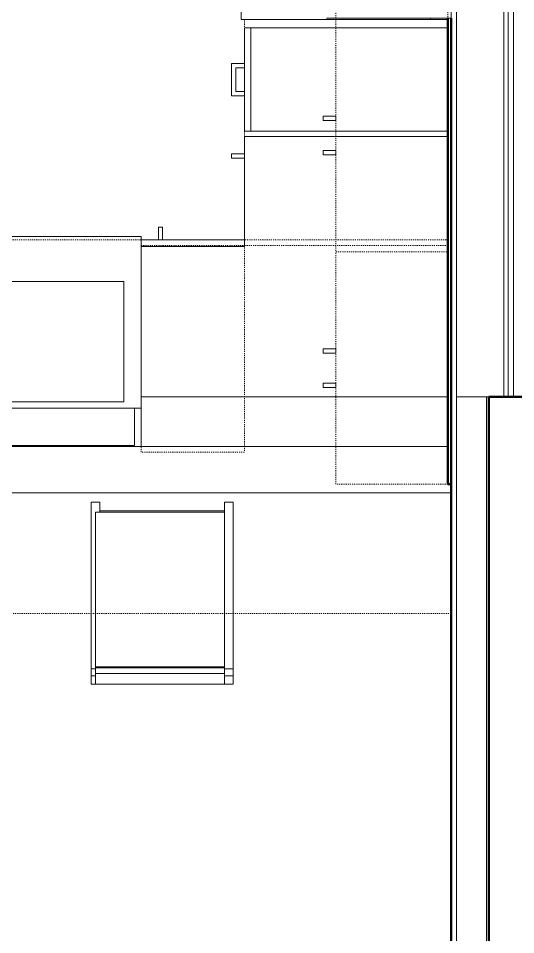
# Model space of a CAD drawing. Header units: inches. Extents: x -4217 to -1814, y 9706 to 12425.
# Drawn here: x -2695 to -2637.2, y 10199.1 to 10305.5 of the extents above; entities that cross this region are included whole.
import ezdxf

# ---------------------------------------------------------------- set-up
doc = ezdxf.new("R2010")
doc.units = ezdxf.units.IN
doc.header["$MEASUREMENT"] = 0
doc.linetypes.add('Dash', pattern=[0.25, 0.125, -0.125])
for name, color, linetype, lineweight in [('A-FLOR-1', 10, 'Continuous', 13), ('A-WALL', 113, 'Continuous', 13), ('A-WALL-11', 113, 'Continuous', 50), ('A-WALL-3', 250, 'Continuous', 50), ('A-WALL-4', 10, 'Continuous', 13), ('I-FURN-1', 7, 'Continuous', 9), ('I-WALL-3', 2, 'Continuous', 50), ('P-SANR-FIXT-2', 7, 'Continuous', 9), ('Q-CASE-3', 7, 'Continuous', 9), ('Q-CASE-4', 7, 'Dash', 9), ('Q-CASE-HDLN-1', 7, 'Dash', 9), ('Q-SPCQ-1', 7, 'Continuous', 9)]:
    doc.layers.add(name, color=color, linetype=linetype, lineweight=lineweight)

msp = doc.modelspace()

# ---------------------------------------------------------------- linework, layer by layer
at = {"layer": 'A-FLOR-1'}
for p, q in [((-2680.69874, 10261.5894), (-2645.07374, 10261.5894)), ((-2645.07374, 10261.5894), (-2680.69874, 10261.5894))]:
    msp.add_line(p, q, dxfattribs=at)
at = {"layer": 'A-WALL'}
for p, q in [((-2637.44874, 10380.6644), (-2637.44874, 10261.5894)), ((-2638.57374, 10379.5394), (-2638.57374, 10261.5894)), ((-2638.07374, 10380.0394), (-2638.07374, 10261.5894)), ((-2644.07374, 10013.5894), (-2644.07374, 10374.0394)), ((-2644.07374, 10261.5894), (-2640.32374, 10261.5894)), ((-2640.57374, 10013.5894), (-2640.57374, 10261.5894))]:
    msp.add_line(p, q, dxfattribs=at)
at = {"layer": 'A-WALL-11'}
for p, q in [((-2644.69874, 10261.5894), (-2644.69874, 10013.5894)), ((-2640.32374, 10013.5894), (-2640.32374, 10261.5894))]:
    msp.add_line(p, q, dxfattribs=at)
at = {"layer": 'A-WALL-3'}
for p, q in [((-2645.07374, 10305.53251), (-2645.07374, 10251.4144)), ((-2644.69874, 10251.4144), (-2644.69874, 10305.53251)), ((-2624.32374, 10261.5894), (-2640.32374, 10261.5894)), ((-2640.32374, 10261.5894), (-2640.32374, 10253.5894)), ((-2640.32374, 10253.5894), (-2640.32374, 10021.5894)), ((-2645.07374, 10251.4144), (-2644.69874, 10251.4144))]:
    msp.add_line(p, q, dxfattribs=at)
at = {"layer": 'A-WALL-4'}
for p, q in [((-2753.29874, 10255.7894), (-2645.07374, 10255.7894)), ((-2644.69874, 10250.4144), (-2753.29874, 10250.4144))]:
    msp.add_line(p, q, dxfattribs=at)
at = {"layer": 'I-FURN-1'}
for p, q in [((-2686.50756, 10247.41407), (-2686.50756, 10249.33282)), ((-2685.50756, 10249.33282), (-2686.50756, 10249.33282)), ((-2685.50756, 10249.33282), (-2685.50756, 10248.33533)), ((-2671.00756, 10248.33533), (-2671.00756, 10249.33282)), ((-2670.00756, 10249.33282), (-2671.00756, 10249.33282)), ((-2670.00756, 10249.33282), (-2670.00756, 10247.41407)), ((-2685.50756, 10248.33533), (-2671.00756, 10248.33533)), ((-2685.50756, 10248.33533), (-2685.50756, 10248.25662)), ((-2685.50756, 10248.25662), (-2685.50756, 10248.18294)), ((-2671.00756, 10248.25662), (-2671.00756, 10248.33533)), ((-2671.00756, 10248.18627), (-2671.00756, 10248.25662)), ((-2686.50756, 10245.91783), (-2686.50756, 10247.41407)), ((-2671.00756, 10248.19889), (-2686.00756, 10248.19889)), ((-2686.00756, 10248.08631), (-2686.00756, 10248.18627)), ((-2686.00756, 10245.83364), (-2686.00756, 10248.08631)), ((-2671.00756, 10248.18627), (-2671.00756, 10248.08631)), ((-2671.00756, 10248.08631), (-2671.00756, 10245.83364)), ((-2670.00756, 10247.41407), (-2670.00756, 10245.91783)), ((-2686.50756, 10229.98011), (-2686.50756, 10245.91783)), ((-2686.00756, 10230.23434), (-2686.00756, 10245.83364)), ((-2671.00756, 10245.83364), (-2671.00756, 10230.23434)), ((-2670.00756, 10245.91783), (-2670.00756, 10229.98011)), ((-2686.00756, 10230.1058), (-2686.00756, 10230.23434)), ((-2671.00756, 10230.23434), (-2686.00756, 10230.23434)), ((-2671.00756, 10230.23434), (-2671.00756, 10230.1058)), ((-2686.00756, 10229.98011), (-2686.50756, 10229.98011)), ((-2686.50756, 10229.98011), (-2686.50756, 10229.18472)), ((-2686.50756, 10229.18472), (-2686.50756, 10228.19991)), ((-2686.00756, 10229.18472), (-2686.50756, 10229.18472)), ((-2686.00756, 10229.44096), (-2686.00756, 10230.1058)), ((-2671.00756, 10230.1058), (-2686.00756, 10230.1058)), ((-2686.00756, 10228.19991), (-2686.00756, 10229.44096)), ((-2686.00756, 10229.44096), (-2671.00756, 10229.44096)), ((-2671.00756, 10230.1058), (-2671.00756, 10229.44096)), ((-2670.00756, 10229.98011), (-2671.00756, 10229.98011)), ((-2671.00756, 10229.44096), (-2671.00756, 10228.19991)), ((-2670.00756, 10229.18472), (-2671.00756, 10229.18472)), ((-2670.00756, 10229.18472), (-2670.00756, 10229.98011)), ((-2670.00756, 10228.19991), (-2670.00756, 10229.18472)), ((-2686.50756, 10228.19991), (-2686.00756, 10228.19991)), ((-2686.00756, 10228.19991), (-2671.00756, 10228.19991)), ((-2671.00756, 10228.19991), (-2670.00756, 10228.19991))]:
    msp.add_line(p, q, dxfattribs=at)
at = {"layer": 'I-WALL-3'}
for p, q in [((-2644.69874, 10305.53251), (-2644.69874, 10261.5894)), ((-2640.32374, 10261.5894), (-2636.94874, 10261.5894))]:
    msp.add_line(p, q, dxfattribs=at)
at = {"layer": 'P-SANR-FIXT-2'}
for p, q in [((-2680.69874, 10280.21234), (-2713.69874, 10280.21234)), ((-2680.69874, 10260.25653), (-2680.69874, 10280.21234)), ((-2711.69874, 10274.96559), (-2682.69874, 10274.96559)), ((-2682.69874, 10274.96559), (-2682.69874, 10261.00978)), ((-2682.69874, 10261.00978), (-2696.61381, 10261.00978)), ((-2696.61141, 10260.25653), (-2680.69874, 10260.25653))]:
    msp.add_line(p, q, dxfattribs=at)
at = {"layer": 'Q-CASE-3'}
for p, q in [((-2644.69874, 10305.53251), (-2644.69874, 10335.4144)), ((-2644.69874, 10305.53251), (-2659.18693, 10305.53251)), ((-2668.69874, 10304.4144), (-2667.94874, 10304.4144)), ((-2668.69874, 10292.4144), (-2668.69874, 10304.4144)), ((-2645.07374, 10304.4144), (-2667.94874, 10304.4144)), ((-2667.94874, 10304.4144), (-2667.94874, 10292.4144)), ((-2668.69874, 10300.2894), (-2670.19874, 10300.2894)), ((-2670.19874, 10300.2894), (-2670.19874, 10296.5394)), ((-2669.69936, 10297.03877), (-2669.69936, 10299.79002)), ((-2669.69936, 10299.79002), (-2668.69874, 10299.79002)), ((-2668.69874, 10299.79002), (-2668.69874, 10300.2894)), ((-2670.19874, 10296.5394), (-2668.69874, 10296.5394)), ((-2668.69874, 10297.03877), (-2669.69936, 10297.03877)), ((-2668.69874, 10297.03877), (-2668.69874, 10296.5394)), ((-2658.07374, 10294.1644), (-2659.57299, 10294.1644)), ((-2659.57299, 10294.1644), (-2659.57299, 10293.67595)), ((-2658.07374, 10294.1644), (-2658.07374, 10293.67595)), ((-2659.57299, 10293.67595), (-2658.07374, 10293.67595)), ((-2667.94874, 10292.4144), (-2668.69874, 10292.4144)), ((-2667.94874, 10292.4144), (-2645.07374, 10292.4144)), ((-2668.69874, 10279.0394), (-2668.69874, 10291.7894)), ((-2668.69874, 10291.7894), (-2645.07374, 10291.7894)), ((-2668.69874, 10279.7894), (-2668.69874, 10291.7894)), ((-2668.69468, 10289.7894), (-2670.19393, 10289.7894)), ((-2670.19393, 10289.7894), (-2670.19393, 10289.30095)), ((-2668.69468, 10289.7894), (-2668.69468, 10289.30095)), ((-2658.07374, 10290.1644), (-2659.57299, 10290.1644)), ((-2659.57299, 10290.1644), (-2659.57299, 10289.67595)), ((-2658.07374, 10290.1644), (-2658.07374, 10289.67595)), ((-2670.19393, 10289.30095), (-2668.69468, 10289.30095)), ((-2659.57299, 10289.67595), (-2658.07374, 10289.67595)), ((-2678.19874, 10281.28865), (-2678.68718, 10281.28865)), ((-2678.68718, 10281.28865), (-2678.68718, 10279.7894)), ((-2678.19874, 10279.7894), (-2678.19874, 10281.28865)), ((-2680.69874, 10279.7894), (-2668.69874, 10279.7894)), ((-2680.69874, 10255.7894), (-2680.69874, 10279.7894)), ((-2678.19874, 10279.7894), (-2678.68718, 10279.7894)), ((-2668.69874, 10279.0394), (-2668.69874, 10279.7894)), ((-2680.69874, 10279.0394), (-2668.69874, 10279.0394)), ((-2659.57299, 10267.15284), (-2659.57299, 10266.6644)), ((-2658.07374, 10267.15284), (-2659.57299, 10267.15284)), ((-2659.57299, 10266.6644), (-2658.07374, 10266.6644)), ((-2658.07374, 10267.15284), (-2658.07374, 10266.6644)), ((-2659.57299, 10263.15284), (-2659.57299, 10262.6644)), ((-2658.07374, 10263.15284), (-2659.57299, 10263.15284)), ((-2658.07374, 10263.15284), (-2658.07374, 10262.6644)), ((-2659.57299, 10262.6644), (-2658.07374, 10262.6644)), ((-2681.44874, 10255.9144), (-2681.44874, 10260.25653)), ((-2680.69874, 10255.7894), (-2680.69874, 10260.25653)), ((-2680.69874, 10255.7894), (-2680.69874, 10260.25653)), ((-2696.11606, 10255.9144), (-2681.44874, 10255.9144)), ((-2645.07374, 10255.7894), (-2680.69874, 10255.7894))]:
    msp.add_line(p, q, dxfattribs=at)
at = {"layer": 'Q-CASE-4'}
for p, q in [((-2658.07374, 10335.4144), (-2658.07374, 10305.4144)), ((-2645.07374, 10305.4144), (-2645.07374, 10335.4144)), ((-2658.07374, 10305.4144), (-2645.07374, 10305.4144)), ((-2645.07374, 10305.4144), (-2658.07374, 10305.4144)), ((-2658.07374, 10305.4144), (-2658.07374, 10278.4144)), ((-2645.07374, 10278.4144), (-2645.07374, 10305.4144)), ((-2680.69874, 10255.1644), (-2680.69874, 10279.1644)), ((-2680.69874, 10279.1644), (-2668.69874, 10279.1644)), ((-2668.69874, 10279.1644), (-2668.69874, 10255.1644)), ((-2658.07374, 10278.4144), (-2645.07374, 10278.4144)), ((-2658.07374, 10278.4144), (-2645.07374, 10278.4144)), ((-2658.07374, 10251.4144), (-2658.07374, 10278.4144)), ((-2645.07374, 10278.4144), (-2645.07374, 10251.4144)), ((-2668.69874, 10255.1644), (-2680.69874, 10255.1644)), ((-2645.07374, 10251.4144), (-2658.07374, 10251.4144))]:
    msp.add_line(p, q, dxfattribs=at)
at = {"layer": 'Q-CASE-HDLN-1'}
for p, q in [((-2668.69874, 10305.4144), (-2668.69874, 10279.1644)), ((-2759.12374, 10279.7894), (-2645.07374, 10279.7894)), ((-2668.69874, 10279.1644), (-2645.07374, 10279.1644)), ((-2644.69874, 10236.4144), (-2759.12374, 10236.4144))]:
    msp.add_line(p, q, dxfattribs=at)
at = {"layer": 'Q-SPCQ-1'}
for p, q in [((-2669.07374, 10305.4144), (-2669.07374, 10335.4144)), ((-2645.07374, 10305.4144), (-2669.07374, 10305.4144)), ((-2647.07374, 10305.4144), (-2647.07374, 10305.53251))]:
    msp.add_line(p, q, dxfattribs=at)

doc.saveas('drawing.dxf')
